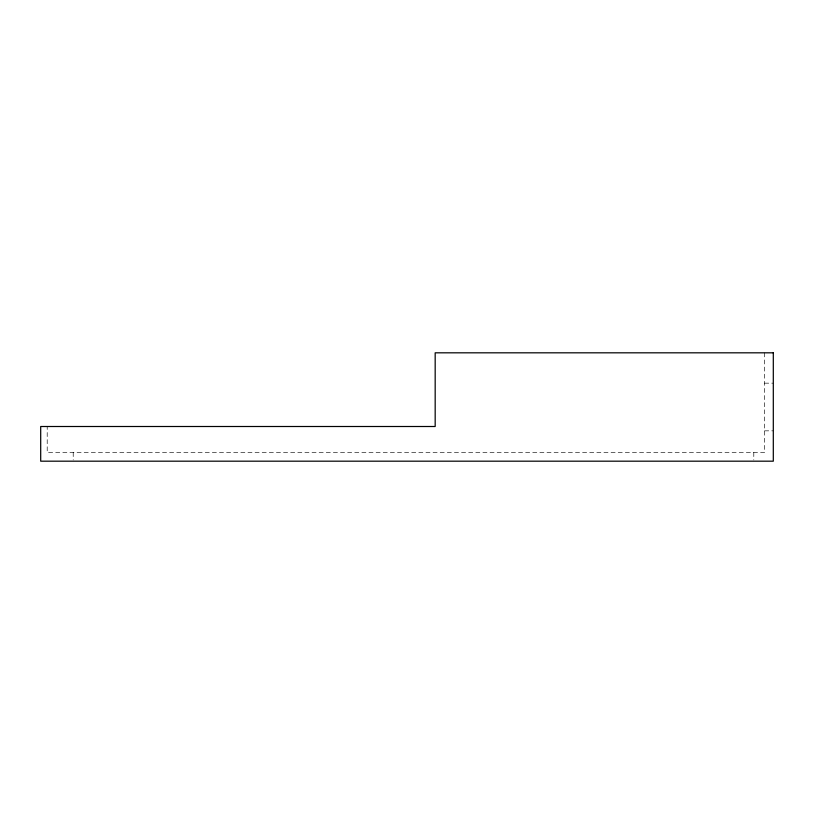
<?xml version="1.0" encoding="UTF-8"?>
<svg xmlns="http://www.w3.org/2000/svg" width="814" height="814" viewBox="0 0 814 814"><rect width="100%" height="100%" fill="white"/><g stroke="black" fill="none" stroke-linecap="round" stroke-linejoin="round"><path stroke-width="0.61" stroke-dasharray="4.07 3.05" d="M764.631 383.16L773.3 383.16M764.631 430.84L773.3 430.84M764.631 352.818L764.631 452.513L47.202 452.513L47.202 426.505M753.795 452.513L753.795 459.951M73.209 452.513L73.209 459.951"/><path stroke-width="1.22" d="M773.3 352.818L435.175 352.818L435.175 426.505L40.7 426.505L40.7 461.182L773.3 461.182L773.3 352.818"/></g></svg>
